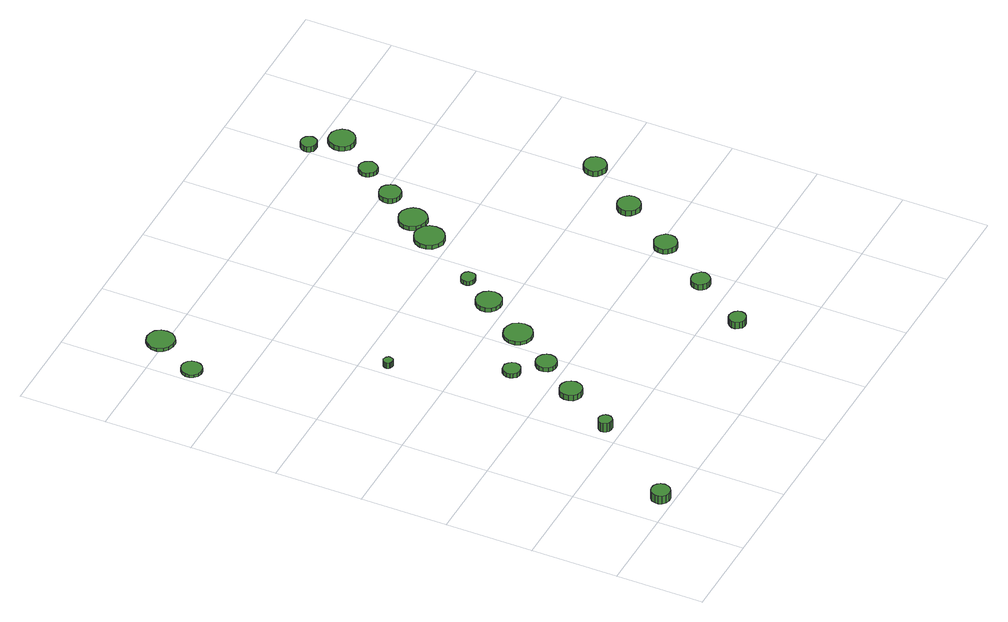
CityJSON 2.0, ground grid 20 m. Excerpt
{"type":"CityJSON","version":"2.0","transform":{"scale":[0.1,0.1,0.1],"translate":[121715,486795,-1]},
"CityObjects":{
"tree1":{"type":"SolitaryVegetationObject","attributes":{"function":"something"},"geometry":[{"type":"MultiSurface","lod":"1","boundaries":[[[0,1,2,3,4,5,6,7,8,9,10,11,12,13,14]],[[15,16,17,18,19,20,21,22,23,24,25,26,27,28,29]],[[0,29,28,1]],[[1,28,27,2]],[[2,27,26,3]],[[3,26,25,4]],[[4,25,24,5]],[[5,24,23,6]],[[6,23,22,7]],[[7,22,21,8]],[[8,21,20,9]],[[9,20,19,10]],[[10,19,18,11]],[[11,18,17,12]],[[12,17,16,13]],[[13,16,15,14]],[[14,15,29,0]]]}]},
"tree2":{"type":"SolitaryVegetationObject","attributes":{"function":"something"},"geometry":[{"type":"MultiSurface","lod":"1","boundaries":[[[30,31,32,33,34,35,36,37,38,39,40,41,42,43,44]],[[45,46,47,48,49,50,51,52,53,54,55,56,57,58,59]],[[30,59,58,31]],[[31,58,57,32]],[[32,57,56,33]],[[33,56,55,34]],[[34,55,54,35]],[[35,54,53,36]],[[36,53,52,37]],[[37,52,51,38]],[[38,51,50,39]],[[39,50,49,40]],[[40,49,48,41]],[[41,48,47,42]],[[42,47,46,43]],[[43,46,45,44]],[[44,45,59,30]]]}]},
"tree3":{"type":"SolitaryVegetationObject","attributes":{"function":"something"},"geometry":[{"type":"MultiSurface","lod":"1","boundaries":[[[60,61,62,63,64,65,66,67,68,69,70,71,72,73,74]],[[75,76,77,78,79,80,81,82,83,84,85,86,87,88,89]],[[60,89,88,61]],[[61,88,87,62]],[[62,87,86,63]],[[63,86,85,64]],[[64,85,84,65]],[[65,84,83,66]],[[66,83,82,67]],[[67,82,81,68]],[[68,81,80,69]],[[69,80,79,70]],[[70,79,78,71]],[[71,78,77,72]],[[72,77,76,73]],[[73,76,75,74]],[[74,75,89,60]]]}]},
"tree4":{"type":"SolitaryVegetationObject","attributes":{"function":"something"},"geometry":[{"type":"MultiSurface","lod":"1","boundaries":[[[90,91,92,93,94,95,96,97,98,99,100,101,102,103,104]],[[105,106,107,108,109,110,111,112,113,114,115,116,117,118,119]],[[90,119,118,91]],[[91,118,117,92]],[[92,117,116,93]],[[93,116,115,94]],[[94,115,114,95]],[[95,114,113,96]],[[96,113,112,97]],[[97,112,111,98]],[[98,111,110,99]],[[99,110,109,100]],[[100,109,108,101]],[[101,108,107,102]],[[102,107,106,103]],[[103,106,105,104]],[[104,105,119,90]]]}]},
"tree5":{"type":"SolitaryVegetationObject","attributes":{"function":"something"},"geometry":[{"type":"MultiSurface","lod":"1","boundaries":[[[120,121,122,123,124,125,126,127,128,129,130,131,132,133,134]],[[135,136,137,138,139,140,141,142,143,144,145,146,147,148,149]],[[120,149,148,121]],[[121,148,147,122]],[[122,147,146,123]],[[123,146,145,124]],[[124,145,144,125]],[[125,144,143,126]],[[126,143,142,127]],[[127,142,141,128]],[[128,141,140,129]],[[129,140,139,130]],[[130,139,138,131]],[[131,138,137,132]],[[132,137,136,133]],[[133,136,135,134]],[[134,135,149,120]]]}]},
"tree6":{"type":"SolitaryVegetationObject","attributes":{"function":"something"},"geometry":[{"type":"MultiSurface","lod":"1","boundaries":[[[150,151,152,153,154,155,156,157,158,159,160,161,162,163,164]],[[165,166,167,168,169,170,171,172,173,174,175,176,177,178,179]],[[150,179,178,151]],[[151,178,177,152]],[[152,177,176,153]],[[153,176,175,154]],[[154,175,174,155]],[[155,174,173,156]],[[156,173,172,157]],[[157,172,171,158]],[[158,171,170,159]],[[159,170,169,160]],[[160,169,168,161]],[[161,168,167,162]],[[162,167,166,163]],[[163,166,165,164]],[[164,165,179,150]]]}]},
"tree7":{"type":"SolitaryVegetationObject","attributes":{"function":"something"},"geometry":[{"type":"MultiSurface","lod":"1","boundaries":[[[180,181,182,183,184,185,186,187,188,189,190,191,192,193,194]],[[195,196,197,198,199,200,201,202,203,204,205,206,207,208,209]],[[180,209,208,181]],[[181,208,207,182]],[[182,207,206,183]],[[183,206,205,184]],[[184,205,204,185]],[[185,204,203,186]],[[186,203,202,187]],[[187,202,201,188]],[[188,201,200,189]],[[189,200,199,190]],[[190,199,198,191]],[[191,198,197,192]],[[192,197,196,193]],[[193,196,195,194]],[[194,195,209,180]]]}]},
"tree8":{"type":"SolitaryVegetationObject","attributes":{"function":"something"},"geometry":[{"type":"MultiSurface","lod":"1","boundaries":[[[210,211,212,213,214,215,216,217,218,219,220,221,222,223,224]],[[225,226,227,228,229,230,231,232,233,234,235,236,237,238,239]],[[210,239,238,211]],[[211,238,237,212]],[[212,237,236,213]],[[213,236,235,214]],[[214,235,234,215]],[[215,234,233,216]],[[216,233,232,217]],[[217,232,231,218]],[[218,231,230,219]],[[219,230,229,220]],[[220,229,228,221]],[[221,228,227,222]],[[222,227,226,223]],[[223,226,225,224]],[[224,225,239,210]]]}]},
"tree9":{"type":"SolitaryVegetationObject","attributes":{"function":"something"},"geometry":[{"type":"MultiSurface","lod":"1","boundaries":[[[240,241,242,243,244,245,246,247,248,249,250,251,252,253,254]],[[255,256,257,258,259,260,261,262,263,264,265,266,267,268,269]],[[240,269,268,241]],[[241,268,267,242]],[[242,267,266,243]],[[243,266,265,244]],[[244,265,264,245]],[[245,264,263,246]],[[246,263,262,247]],[[247,262,261,248]],[[248,261,260,249]],[[249,260,259,250]],[[250,259,258,251]],[[251,258,257,252]],[[252,257,256,253]],[[253,256,255,254]],[[254,255,269,240]]]}]},
"tree10":{"type":"SolitaryVegetationObject","attributes":{"function":"something"},"geometry":[{"type":"MultiSurface","lod":"1","boundaries":[[[270,271,272,273,274,275,276,277,278,279,280,281,282,283,284]],[[285,286,287,288,289,290,291,292,293,294,295,296,297,298,299]],[[270,299,298,271]],[[271,298,297,272]],[[272,297,296,273]],[[273,296,295,274]],[[274,295,294,275]],[[275,294,293,276]],[[276,293,292,277]],[[277,292,291,278]],[[278,291,290,279]],[[279,290,289,280]],[[280,289,288,281]],[[281,288,287,282]],[[282,287,286,283]],[[283,286,285,284]],[[284,285,299,270]]]}]},
"tree11":{"type":"SolitaryVegetationObject","attributes":{"function":"something"},"geometry":[{"type":"MultiSurface","lod":"1","boundaries":[[[300,301,302,303,304,305,306,307,308,309,310,311,312,313,314]],[[315,316,317,318,319,320,321,322,323,324,325,326,327,328,329]],[[300,329,328,301]],[[301,328,327,302]],[[302,327,326,303]],[[303,326,325,304]],[[304,325,324,305]],[[305,324,323,306]],[[306,323,322,307]],[[307,322,321,308]],[[308,321,320,309]],[[309,320,319,310]],[[310,319,318,311]],[[311,318,317,312]],[[312,317,316,313]],[[313,316,315,314]],[[314,315,329,300]]]}]},
"tree12":{"type":"SolitaryVegetationObject","attributes":{"function":"something"},"geometry":[{"type":"MultiSurface","lod":"1","boundaries":[[[330,331,332,333,334,335,336,337,338,339,340,341,342,343,344]],[[345,346,347,348,349,350,351,352,353,354,355,356,357,358,359]],[[330,359,358,331]],[[331,358,357,332]],[[332,357,356,333]],[[333,356,355,334]],[[334,355,354,335]],[[335,354,353,336]],[[336,353,352,337]],[[337,352,351,338]],[[338,351,350,339]],[[339,350,349,340]],[[340,349,348,341]],[[341,348,347,342]],[[342,347,346,343]],[[343,346,345,344]],[[344,345,359,330]]]}]},
"tree13":{"type":"SolitaryVegetationObject","attributes":{"function":"something"},"geometry":[{"type":"MultiSurface","lod":"1","boundaries":[[[360,361,362,363,364,365,366,367,368,369,370,371,372,373,374]],[[375,376,377,378,379,380,381,382,383,384,385,386,387,388,389]],[[360,389,388,361]],[[361,388,387,362]],[[362,387,386,363]],[[363,386,385,364]],[[364,385,384,365]],[[365,384,383,366]],[[366,383,382,367]],[[367,382,381,368]],[[368,381,380,369]],[[369,380,379,370]],[[370,379,378,371]],[[371,378,377,372]],[[372,377,376,373]],[[373,376,375,374]],[[374,375,389,360]]]}]},
"tree14":{"type":"SolitaryVegetationObject","attributes":{"function":"something"},"geometry":[{"type":"MultiSurface","lod":"1","boundaries":[[[390,391,392,393,394,395,396,397,398,399,400,401,402,403,404]],[[405,406,407,408,409,410,411,412,413,414,415,416,417,418,419]],[[390,419,418,391]],[[391,418,417,392]],[[392,417,416,393]],[[393,416,415,394]],[[394,415,414,395]],[[395,414,413,396]],[[396,413,412,397]],[[397,412,411,398]],[[398,411,410,399]],[[399,410,409,400]],[[400,409,408,401]],[[401,408,407,402]],[[402,407,406,403]],[[403,406,405,404]],[[404,405,419,390]]]}]},
"tree15":{"type":"SolitaryVegetationObject","attributes":{"function":"something"},"geometry":[{"type":"MultiSurface","lod":"1","boundaries":[[[420,421,422,423,424,425,426,427,428,429,430,431,432,433,434]],[[435,436,437,438,439,440,441,442,443,444,445,446,447,448,449]],[[420,449,448,421]],[[421,448,447,422]],[[422,447,446,423]],[[423,446,445,424]],[[424,445,444,425]],[[425,444,443,426]],[[426,443,442,427]],[[427,442,441,428]],[[428,441,440,429]],[[429,440,439,430]],[[430,439,438,431]],[[431,438,437,432]],[[432,437,436,433]],[[433,436,435,434]],[[434,435,449,420]]]}]},
"tree16":{"type":"SolitaryVegetationObject","attributes":{"function":"something"},"geometry":[{"type":"MultiSurface","lod":"1","boundaries":[[[450,451,452,453,454,455,456,457,458,459,460,461,462,463,464]],[[465,466,467,468,469,470,471,472,473,474,475,476,477,478,479]],[[450,479,478,451]],[[451,478,477,452]],[[452,477,476,453]],[[453,476,475,454]],[[454,475,474,455]],[[455,474,473,456]],[[456,473,472,457]],[[457,472,471,458]],[[458,471,470,459]],[[459,470,469,460]],[[460,469,468,461]],[[461,468,467,462]],[[462,467,466,463]],[[463,466,465,464]],[[464,465,479,450]]]}]},
"tree17":{"type":"SolitaryVegetationObject","attributes":{"function":"something"},"geometry":[{"type":"MultiSurface","lod":"1","boundaries":[[[480,481,482,483,484,485,486,487,488,489,490,491,492,493,494]],[[495,496,497,498,499,500,501,502,503,504,505,506,507,508,509]],[[480,509,508,481]],[[481,508,507,482]],[[482,507,506,483]],[[483,506,505,484]],[[484,505,504,485]],[[485,504,503,486]],[[486,503,502,487]],[[487,502,501,488]],[[488,501,500,489]],[[489,500,499,490]],[[490,499,498,491]],[[491,498,497,492]],[[492,497,496,493]],[[493,496,495,494]],[[494,495,509,480]]]}]},
"tree18":{"type":"SolitaryVegetationObject","attributes":{"function":"something"},"geometry":[{"type":"MultiSurface","lod":"1","boundaries":[[[510,511,512,513,514,515,516,517,518,519,520,521,522,523,524]],[[525,526,527,528,529,530,531,532,533,534,535,536,537,538,539]],[[510,539,538,511]],[[511,538,537,512]],[[512,537,536,513]],[[513,536,535,514]],[[514,535,534,515]],[[515,534,533,516]],[[516,533,532,517]],[[517,532,531,518]],[[518,531,530,519]],[[519,530,529,520]],[[520,529,528,521]],[[521,528,527,522]],[[522,527,526,523]],[[523,526,525,524]],[[524,525,539,510]]]}]},
"tree19":{"type":"SolitaryVegetationObject","attributes":{"function":"something"}},
"tree20":{"type":"SolitaryVegetationObject","attributes":{"function":"something"},"geometry":[{"type":"MultiSurface","lod":"1","boundaries":[[[540,541,542,543,544,545,546,547,548,549,550,551,552,553,554]],[[555,556,557,558,559,560,561,562,563,564,565,566,567,568,569]],[[540,569,568,541]],[[541,568,567,542]],[[542,567,566,543]],[[543,566,565,544]],[[544,565,564,545]],[[545,564,563,546]],[[546,563,562,547]],[[547,562,561,548]],[[548,561,560,549]],[[549,560,559,550]],[[550,559,558,551]],[[551,558,557,552]],[[552,557,556,553]],[[553,556,555,554]],[[554,555,569,540]]]}]},
"tree21":{"type":"SolitaryVegetationObject","attributes":{"function":"something"},"geometry":[{"type":"MultiSurface","lod":"1","boundaries":[[[570,571,572,573,574,575,576,577,578,579,580,581,582,583,584]],[[585,586,587,588,589,590,591,592,593,594,595,596,597,598,599]],[[570,599,598,571]],[[571,598,597,572]],[[572,597,596,573]],[[573,596,595,574]],[[574,595,594,575]],[[575,594,593,576]],[[576,593,592,577]],[[577,592,591,578]],[[578,591,590,579]],[[579,590,589,580]],[[580,589,588,581]],[[581,588,587,582]],[[582,587,586,583]],[[583,586,585,584]],[[584,585,599,570]]]}]},
"tree22":{"type":"SolitaryVegetationObject","attributes":{"function":"something"},"geometry":[{"type":"MultiSurface","lod":"1","boundaries":[[[600,601,602,603,604,605,606,607,608,609,610,611,612,613,614]],[[615,616,617,618,619,620,621,622,623,624,625,626,627,628,629]],[[600,629,628,601]],[[601,628,627,602]],[[602,627,626,603]],[[603,626,625,604]],[[604,625,624,605]],[[605,624,623,606]],[[606,623,622,607]],[[607,622,621,608]],[[608,621,620,609]],[[609,620,619,610]],[[610,619,618,611]],[[611,618,617,612]],[[612,617,616,613]],[[613,616,615,614]],[[614,615,629,600]]]}]},
"tree23":{"type":"SolitaryVegetationObject","attributes":{"function":"something"},"geometry":[{"type":"MultiSurface","lod":"1","boundaries":[[[630,631,632,633,634,635,636,637,638,639,640,641,642,643,644]],[[645,646,647,648,649,650,651,652,653,654,655,656,657,658,659]],[[630,659,658,631]],[[631,658,657,632]],[[632,657,656,633]],[[633,656,655,634]],[[634,655,654,635]],[[635,654,653,636]],[[636,653,652,637]],[[637,652,651,638]],[[638,651,650,639]],[[639,650,649,640]],[[640,649,648,641]],[[641,648,647,642]],[[642,647,646,643]],[[643,646,645,644]],[[644,645,659,630]]]}]},
"tree24":{"type":"SolitaryVegetationObject","attributes":{"function":"something"}}
},
"vertices":[
[98,30,28],[96,39,28],[91,46,28],[83,50,28],[74,51,28],[66,48,28],[59,42,28],[56,34,28],[56,25,28],[59,17,28],[66,11,28],[74,8,28],[83,9,28],[91,14,28],[96,21,28],[96,21,7],[91,14,7],[83,9,7],[74,8,7],[66,11,7],[59,17,7],[56,25,7],[56,34,7],[59,42,7],[66,48,7],[74,51,7],[83,50,7],[91,46,7],[96,39,7],[98,30,7],
[253,237,30],[252,243,30],[248,248,30],[243,251,30],[236,252,30],[230,250,30],[226,246,30],[223,240,30],[223,234,30],[226,228,30],[230,224,30],[236,222,30],[243,222,30],[248,225,30],[252,231,30],[252,231,7],[248,225,7],[243,222,7],[236,222,7],[230,224,7],[226,228,7],[223,234,7],[223,240,7],[226,246,7],[230,250,7],[236,252,7],[243,251,7],[248,248,7],[252,243,7],[253,237,7],
[55,1108,15],[53,1118,15],[48,1126,15],[39,1131,15],[30,1132,15],[20,1129,15],[13,1122,15],[9,1113,15],[9,1103,15],[13,1095,15],[20,1088,15],[30,1085,15],[39,1086,15],[48,1091,15],[53,1099,15],[53,1099,7],[48,1091,7],[39,1086,7],[30,1085,7],[20,1088,7],[13,1095,7],[9,1103,7],[9,1113,7],[13,1122,7],[20,1129,7],[30,1132,7],[39,1131,7],[48,1126,7],[53,1118,7],[55,1108,7],
[335,352,21],[333,362,21],[327,371,21],[318,376,21],[308,377,21],[298,374,21],[290,367,21],[286,357,21],[286,347,21],[290,337,21],[298,330,21],[308,327,21],[318,328,21],[327,333,21],[333,342,21],[333,342,7],[327,333,7],[318,328,7],[308,327,7],[298,330,7],[290,337,7],[286,347,7],[286,357,7],[290,367,7],[298,374,7],[308,377,7],[318,376,7],[327,371,7],[333,362,7],[335,352,7],
[240,742,21],[239,746,21],[236,750,21],[232,752,21],[228,753,21],[224,751,21],[221,748,21],[219,744,21],[219,740,21],[221,736,21],[224,733,21],[228,732,21],[232,732,21],[236,734,21],[239,738,21],[239,738,6],[236,734,6],[232,732,6],[228,732,6],[224,733,6],[221,736,6],[219,740,6],[219,744,6],[221,748,6],[224,751,6],[228,753,6],[232,752,6],[236,750,6],[239,746,6],[240,742,6],
[121,1209,15],[119,1222,15],[111,1233,15],[100,1239,15],[87,1240,15],[74,1236,15],[65,1228,15],[59,1216,15],[59,1203,15],[65,1191,15],[74,1182,15],[87,1178,15],[100,1179,15],[111,1186,15],[119,1196,15],[119,1196,7],[111,1186,7],[100,1179,7],[87,1178,7],[74,1182,7],[65,1191,7],[59,1203,7],[59,1216,7],[65,1228,7],[74,1236,7],[87,1240,7],[100,1239,7],[111,1233,7],[119,1222,7],[121,1209,7],
[340,496,18],[338,504,18],[333,510,18],[326,515,18],[318,515,18],[310,513,18],[304,507,18],[301,500,18],[301,491,18],[304,484,18],[310,478,18],[318,476,18],[326,477,18],[333,481,18],[338,487,18],[338,487,7],[333,481,7],[326,477,7],[318,476,7],[310,478,7],[304,484,7],[301,491,7],[301,500,7],[304,507,7],[310,513,7],[318,515,7],[326,515,7],[333,510,7],[338,504,7],[340,496,7],
[398,441,17],[396,450,17],[390,458,17],[381,463,17],[372,464,17],[362,461,17],[355,454,17],[351,446,17],[351,436,17],[355,427,17],[362,420,17],[372,417,17],[381,418,17],[390,423,17],[396,431,17],[396,431,7],[390,423,7],[381,418,7],[372,417,7],[362,420,7],[355,427,7],[351,436,7],[351,446,7],[355,454,7],[362,461,7],[372,464,7],[381,463,7],[390,458,7],[396,450,7],[398,441,7],
[470,537,15],[467,550,15],[460,561,15],[448,567,15],[435,569,15],[422,565,15],[412,556,15],[407,544,15],[407,530,15],[412,518,15],[422,509,15],[435,505,15],[448,507,15],[460,513,15],[467,524,15],[467,524,6],[460,513,6],[448,507,6],[435,505,6],[422,509,6],[412,518,6],[407,530,6],[407,544,6],[412,556,6],[422,565,6],[435,569,6],[448,567,6],[460,561,6],[467,550,6],[470,537,6],
[538,640,16],[535,652,16],[528,662,16],[517,668,16],[505,669,16],[494,665,16],[485,657,16],[480,646,16],[480,634,16],[485,623,16],[494,615,16],[505,611,16],[517,612,16],[528,618,16],[535,628,16],[535,628,6],[528,618,6],[517,612,6],[505,611,6],[494,615,6],[485,623,6],[480,634,6],[480,646,6],[485,657,6],[494,665,6],[505,669,6],[517,668,6],[528,662,6],[535,652,6],[538,640,6],
[695,136,24],[693,144,24],[688,150,24],[681,154,24],[673,155,24],[666,153,24],[660,147,24],[656,140,24],[656,132,24],[660,125,24],[666,119,24],[673,117,24],[681,118,24],[688,122,24],[693,128,24],[693,128,7],[688,122,7],[681,118,7],[673,117,7],[666,119,7],[660,125,7],[656,132,7],[656,140,7],[660,147,7],[666,153,7],[673,155,7],[681,154,7],[688,150,7],[693,144,7],[695,136,7],
[575,712,17],[574,719,17],[570,724,17],[564,727,17],[558,728,17],[551,726,17],[546,722,17],[543,715,17],[543,709,17],[546,702,17],[551,698,17],[558,696,17],[564,697,17],[570,700,17],[574,705,17],[574,705,6],[570,700,6],[564,697,6],[558,696,6],[551,698,6],[546,702,6],[543,709,6],[543,715,6],[546,722,6],[551,726,6],[558,728,6],[564,727,6],[570,724,6],[574,719,6],[575,712,6],
[783,263,21],[781,272,21],[775,279,21],[768,284,21],[759,285,21],[751,282,21],[744,276,21],[740,268,21],[740,259,21],[744,251,21],[751,245,21],[759,242,21],[768,243,21],[775,248,21],[781,255,21],[781,255,7],[775,248,7],[768,243,7],[759,242,7],[751,245,7],[744,251,7],[740,259,7],[740,268,7],[744,276,7],[751,282,7],[759,285,7],[768,284,7],[775,279,7],[781,272,7],[783,263,7],
[682,846,16],[679,860,16],[671,871,16],[658,878,16],[644,880,16],[631,875,16],[621,866,16],[615,853,16],[615,839,16],[621,826,16],[631,817,16],[644,812,16],[658,814,16],[671,821,16],[679,832,16],[679,832,6],[671,821,6],[658,814,6],[644,812,6],[631,817,6],[621,826,6],[615,839,6],[615,853,6],[621,866,6],[631,875,6],[644,880,6],[658,878,6],[671,871,6],[679,860,6],[682,846,6],
[867,384,20],[865,395,20],[858,403,20],[849,409,20],[838,410,20],[828,406,20],[820,399,20],[816,389,20],[816,379,20],[820,369,20],[828,362,20],[838,358,20],[849,360,20],[858,365,20],[865,374,20],[865,374,7],[858,365,7],[849,360,7],[838,358,7],[828,362,7],[820,369,7],[816,379,7],[816,389,7],[820,399,7],[828,406,7],[838,410,7],[849,409,7],[858,403,7],[865,395,7],[867,384,7],
[720,904,17],[717,917,17],[709,927,17],[698,934,17],[685,935,17],[672,931,17],[662,922,17],[657,910,17],[657,897,17],[662,885,17],[672,876,17],[685,872,17],[698,873,17],[709,880,17],[717,891,17],[717,891,6],[709,880,6],[698,873,6],[685,872,6],[672,876,6],[662,885,6],[657,897,6],[657,910,6],[662,922,6],[672,931,6],[685,935,6],[698,934,6],[709,927,6],[717,917,6],[720,904,6],
[768,983,18],[765,993,18],[759,1002,18],[751,1007,18],[740,1008,18],[731,1005,18],[723,998,18],[719,988,18],[719,978,18],[723,969,18],[731,962,18],[740,959,18],[751,960,18],[759,965,18],[765,973,18],[765,973,6],[759,965,6],[751,960,6],[740,959,6],[731,962,6],[723,969,6],[719,978,6],[719,988,6],[723,998,6],[731,1005,6],[740,1008,6],[751,1007,6],[759,1002,6],[765,993,6],[768,983,6],
[951,510,19],[949,521,19],[942,530,19],[933,535,19],[922,536,19],[912,533,19],[904,526,19],[899,516,19],[899,505,19],[904,495,19],[912,488,19],[922,484,19],[933,485,19],[942,491,19],[949,500,19],[949,500,6],[942,491,6],[933,485,6],[922,484,6],[912,488,6],[904,495,6],[899,505,6],[899,516,6],[904,526,6],[912,533,6],[922,536,6],[933,535,6],[942,530,6],[949,521,6],[951,510,6],
[820,1062,16],[818,1070,16],[813,1077,16],[806,1082,16],[797,1083,16],[789,1080,16],[783,1074,16],[779,1066,16],[779,1058,16],[783,1050,16],[789,1044,16],[797,1041,16],[806,1042,16],[813,1047,16],[818,1054,16],[818,1054,6],[813,1047,6],[806,1042,6],[797,1041,6],[789,1044,6],[783,1050,6],[779,1058,6],[779,1066,6],[783,1074,6],[789,1080,6],[797,1083,6],[806,1082,6],[813,1077,6],[818,1070,6],[820,1062,6],
[838,1211,19],[836,1218,19],[832,1224,19],[825,1228,19],[817,1229,19],[810,1227,19],[805,1222,19],[802,1215,19],[802,1207,19],[805,1200,19],[810,1195,19],[817,1193,19],[825,1194,19],[832,1197,19],[836,1204,19],[836,1204,5],[832,1197,5],[825,1194,5],[817,1193,5],[810,1195,5],[805,1200,5],[802,1207,5],[802,1215,5],[805,1222,5],[810,1227,5],[817,1229,5],[825,1228,5],[832,1224,5],[836,1218,5],[838,1211,5],
[1037,631,20],[1035,641,20],[1029,650,20],[1020,655,20],[1010,656,20],[1000,653,20],[992,646,20],[988,636,20],[988,626,20],[992,616,20],[1000,610,20],[1010,606,20],[1020,607,20],[1029,613,20],[1035,621,20],[1035,621,6],[1029,613,6],[1020,607,6],[1010,606,6],[1000,610,6],[992,616,6],[988,626,6],[988,636,6],[992,646,6],[1000,653,6],[1010,656,6],[1020,655,6],[1029,650,6],[1035,641,6],[1037,631,6],
[893,1154,17],[890,1166,17],[883,1176,17],[872,1182,17],[860,1183,17],[848,1180,17],[839,1171,17],[834,1160,17],[834,1148,17],[839,1136,17],[848,1128,17],[860,1124,17],[872,1126,17],[883,1132,17],[890,1142,17],[890,1142,5],[883,1132,5],[872,1126,5],[860,1124,5],[848,1128,5],[839,1136,5],[834,1148,5],[834,1160,5],[839,1171,5],[848,1180,5],[860,1183,5],[872,1182,5],[883,1176,5],[890,1166,5],[893,1154,5]
]}
